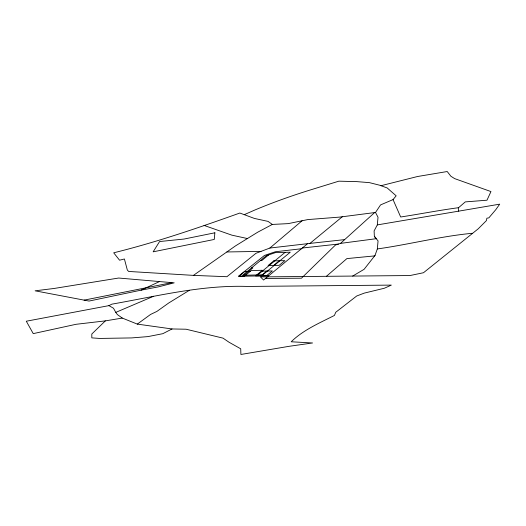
<?xml version="1.0" encoding="UTF-8"?>
<svg xmlns="http://www.w3.org/2000/svg" width="526" height="526" viewBox="0 0 526 526"><rect width="100%" height="100%" fill="white"/><g stroke="black" fill="none" stroke-linecap="round" stroke-linejoin="round"><path stroke-width="0.79" d="M265.498 278.432L301.47 278.208L335.43 245.057L340.486 243.387L376.254 238.692L374.354 236.352L374.104 230.927L377.313 224.904L378.016 217.258L375.518 212.465L380.554 204.91L393.047 199.591L396.157 195.81L387.189 187.953L379.568 185.191L369.436 182.64L356.911 181.628L338.849 181.168L309.143 190.327A243.689 76.112 -11.9 0 0 254.571 210.137L244.255 214.667M352.67 276.071L364.097 269.319L374.999 255.458L377.333 248.936L378.062 240.915L374.354 236.352M374.999 255.458L374.65 255.892L346.897 258.601L326.416 276.314M105.351 320.88L91.813 334.01L91.807 337.87L99.552 338.435L131.585 337.922L147.957 336.601L162.83 333.681L172.028 328.96L186.125 329.223L223.024 338.139L228.981 342.209L240.717 348.81L240.901 354.471L288.971 346.332L312.556 342.972L291.207 341.775C303.108 330.032 319.538 323.003 334.418 315.442L335.752 312.266L356.713 295.987L364.288 293.107L384.355 288.241L391.337 285.105L247.667 286.446C201.76 284.862 156.755 296.25 111.887 304.146L108.928 305.632L26.3 321.222L33.243 333.629L76.046 324.299L105.351 320.88L122.295 318.079L137.306 324.108L172.028 328.96M380.975 185.704L417.539 176.512L447.212 171.529L450.874 176.236L454.635 178.61L490.949 191.569L486.984 200.209L465.273 201.899L458.271 207.954L458.665 211.15L377.313 224.904M340.486 243.387L374.624 212.583L375.518 212.465L339.599 217.106L307.828 219.579L288.268 223.622L272.31 224.438L257.701 232.203L235.569 245.846L193.423 275.381L128.646 271.449L127.338 270.055L124.406 258.989L119.553 260.199L113.701 252.802C156.524 242.249 198.335 227.824 239.843 213.037L254.413 218.435L268.069 221.4L272.31 224.438M193.423 275.381L226.916 276.715L255.958 253.302L269.864 248.042L302.075 220.769M458.665 211.15L499.7 204.16L495.775 209.69L488.838 217.869L486.859 218.205L486.451 220.565L478.226 228.81L423.476 272.738L409.971 275.552L260.409 276.906L263.579 280.023L307.572 243.683M243.979 275.262L252.894 267.905L251.487 267.938M268.628 254.919L261.981 260.403L260.574 260.436M257.727 274.94L285.118 252.342M261.139 275.755L266.82 271.068M273.638 265.439L279.319 260.751M269.864 248.042L309.959 243.4L342.301 216.758M137.306 324.108L150.574 314.436L156.893 311.418L168.767 302.963L189.334 290.319M141.099 290.148L158.135 286.92L174.224 282.837L118.639 278.03L54.191 288.452L35.091 290.819L89.039 301.063L141.099 290.148L159.496 281.568M153.618 296.256L115.792 312.378L113.478 308.229L108.928 305.632M84.127 300.129L171.936 282.64M377.333 248.936C409.162 244.498 440.308 236.292 472.361 233.288M301.49 248.739L275.335 251.763L264.506 255.426L238.423 276.281L268.714 275.782M309.959 243.4L344.661 239.619M302.371 248.009L338.488 244.044M458.56 207.691C439.223 210.262 419.998 214.043 400.68 216.995L393.047 199.591M250.139 271.455L244.577 271.587L238.896 276.275L244.458 276.143L251.25 270.535L262.375 270.272L255.577 275.88L266.695 275.624L272.383 270.936L261.258 271.192M226.877 251.961L261.008 251.395M247.661 238.6L231.9 235.168L204.042 225.411M122.295 318.079L117.39 314.594L115.792 312.378M214.864 232.794L214.273 239.448L153.151 251.822L159.569 241.539L184.001 239.054L214.864 232.794M266.314 255.702L242.571 275.295L262.868 274.815L290.26 252.217L275.604 252.559L266.314 255.702M273.757 260.883L268.076 265.571L279.201 265.308L284.882 260.62L273.757 260.883"/></g></svg>
